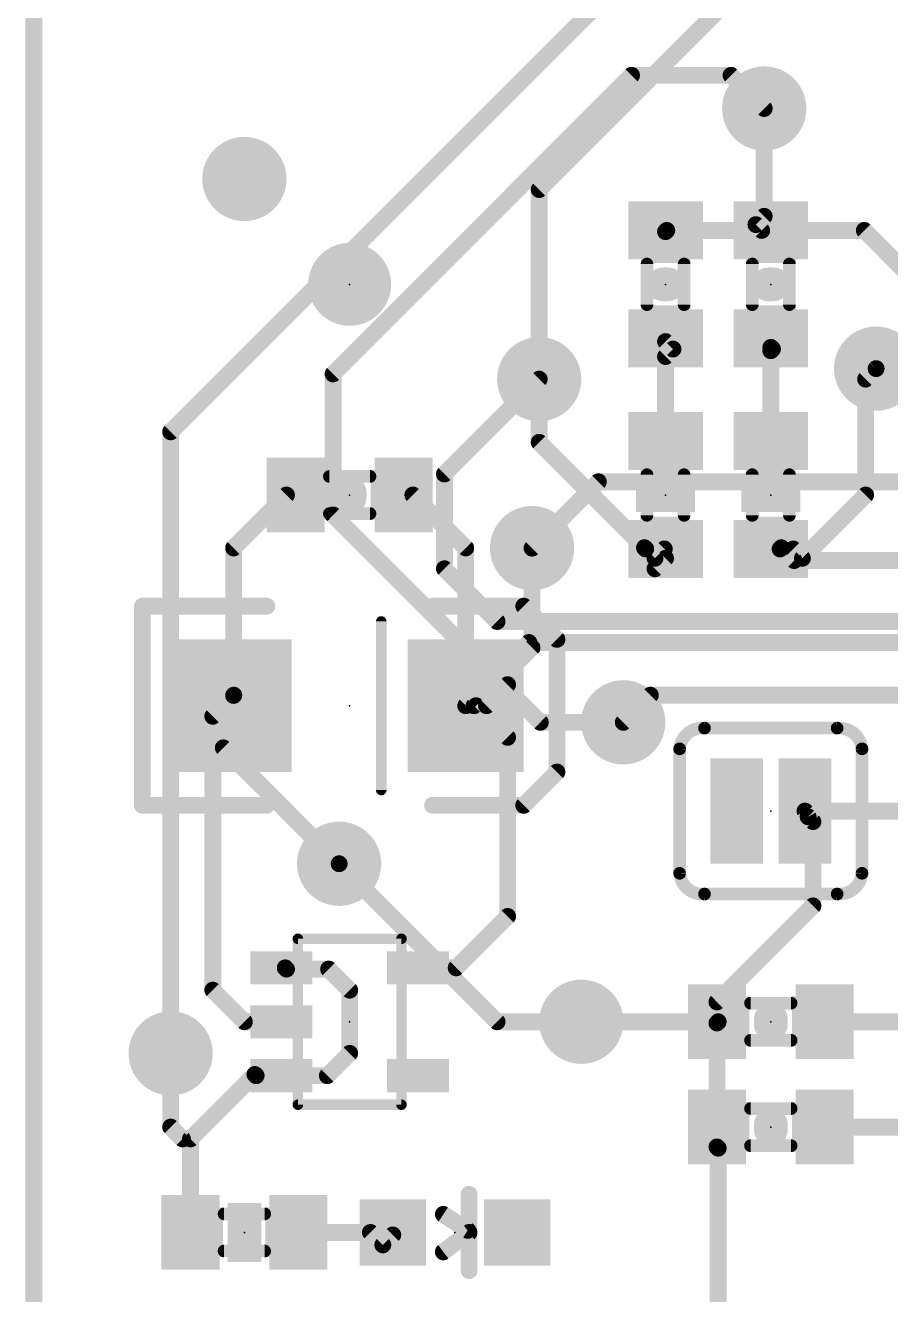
# Model space of a CAD drawing. Extents: x -0.1 to 44.5, y -0.1 to 35.7.
# Drawn here: x -0.1 to 10.34, y 11.95 to 27.25 of the extents above; entities that cross this region are included whole.
import ezdxf

# ---------------------------------------------------------------- set-up
doc = ezdxf.new("R2010")
doc.units = 0
for name, color, linetype in [('1', 12, 'CONTINUOUS'), ('16', 132, 'CONTINUOUS'), ('18', 110, 'CONTINUOUS'), ('20', 53, 'CONTINUOUS'), ('21', 41, 'CONTINUOUS'), ('23', 53, 'CONTINUOUS'), ('51', 53, 'CONTINUOUS')]:
    doc.layers.add(name, color=color, linetype=linetype)

# ---------------------------------------------------------------- blocks, each defined once
blk = doc.blocks.new('RECT')
blk.add_solid([(-0.5, -0.5), (0.5, -0.5), (-0.5, 0.5), (0.5, 0.5)])
blk = doc.blocks.new('PIE')
at = {"const_width": 0.5}
blk.add_lwpolyline([(0, -0.25, 1), (0, 0.25, 1), (0, -0.25)], format="xyb", dxfattribs=at)
blk = doc.blocks.new('ROUNDV')
at = {"const_width": 0.5}
blk.add_lwpolyline([(0, -0.25, 1), (0, 0.25, 1), (0, -0.25)], format="xyb", dxfattribs=at)

msp = doc.modelspace()

# ---------------------------------------------------------------- linework, layer by layer
at = {"layer": '1', "const_width": 0.2032}
for points in [[(0, 35.56), (0, 0)], [(6.096, 25.273), (13.97, 33.147)], [(8.81, 26.25), (8.81, 24.95)], [(6.096, 22.987), (6.096, 25.273)], [(8.81, 24.95), (8.71, 24.85)], [(8.71, 24.85), (8.78, 24.78)], [(7.62, 24.765), (7.62, 24.78)], [(7.635, 24.78), (7.62, 24.765)], [(8.89, 24.78), (7.635, 24.78)], [(8.78, 24.78), (8.89, 24.78)], [(8.89, 24.78), (10.018, 24.78)], [(10.018, 24.78), (11.811, 22.987)], [(7.62, 23.44), (7.62, 23.48)], [(8.89, 23.37), (8.89, 23.48)], [(7.71, 23.35), (7.62, 23.44)], [(7.62, 23.26), (7.71, 23.35)], [(8.91, 23.35), (8.89, 23.37)], [(8.89, 23.33), (8.91, 23.35)], [(8.89, 22.24), (8.89, 23.33)], [(7.62, 22.24), (7.62, 23.26)], [(10.033, 22.987), (10.16, 23.114)], [(6.096, 22.987), (6.096, 22.225)], [(10.033, 21.59), (10.033, 22.987)], [(6.096, 22.225), (7.366, 20.955)], [(2.41, 20.952), (3.048, 21.59)], [(3.048, 21.59), (3.16, 21.59)], [(4.572, 21.59), (4.46, 21.59)], [(5.21, 20.952), (4.572, 21.59)], [(9.271, 20.828), (10.033, 21.59)], [(2.41, 19.05), (2.41, 20.952)], [(5.21, 19.05), (5.21, 20.952)], [(6.01, 19.75), (6.01, 20.95)], [(7.366, 20.955), (7.493, 20.828)], [(7.366, 20.955), (7.381, 20.94)], [(7.381, 20.94), (7.62, 20.94)], [(7.493, 20.828), (7.605, 20.94)], [(7.62, 20.94), (7.605, 20.94)], [(7.62, 20.94), (7.62, 20.828)], [(8.89, 20.94), (9.002, 20.94)], [(8.89, 20.94), (9.159, 20.94)], [(9.002, 20.94), (9.017, 20.955)], [(9.017, 20.955), (9.172, 20.8)], [(9.159, 20.94), (9.271, 20.828)], [(7.62, 20.828), (7.493, 20.701)], [(9.172, 20.8), (14.8, 20.8)], [(5.21, 19.05), (5.972, 19.812)], [(5.972, 19.812), (11.811, 19.812)], [(5.31, 19.05), (6.01, 19.75)], [(5.461, 19.05), (5.715, 19.304)], [(2.159, 18.923), (2.41, 19.174)], [(2.41, 19.174), (2.413, 19.177)], [(2.41, 19.174), (2.41, 19.05)], [(5.31, 19.05), (5.21, 19.05)], [(5.334, 19.05), (5.31, 19.05)], [(5.31, 19.05), (5.461, 19.05)], [(5.715, 18.669), (5.334, 19.05)], [(7.437, 19.177), (7.11, 18.85)], [(10.668, 19.177), (7.437, 19.177)], [(2.159, 18.542), (2.159, 18.923)], [(5.715, 16.51), (5.715, 18.669)], [(2.159, 18.542), (2.159, 15.621)], [(2.286, 18.542), (2.159, 18.542)], [(3.683, 17.145), (2.286, 18.542)], [(9.3019, 17.78), (9.271, 17.78)], [(9.34, 17.711), (9.3019, 17.78)], [(9.3019, 17.78), (10.78, 17.78)], [(9.398, 17.653), (9.34, 17.711)], [(9.398, 16.637), (9.398, 17.653)], [(8.24, 15.479), (9.398, 16.637)], [(5.095, 15.89), (5.715, 16.51)], [(3.033, 15.89), (2.985, 15.89)], [(3.048, 15.875), (3.033, 15.89)], [(3.556, 15.875), (3.048, 15.875)], [(3.81, 15.621), (3.556, 15.875)], [(4.635, 15.89), (5.095, 15.89)], [(2.159, 15.621), (2.54, 15.24)], [(3.81, 14.859), (3.81, 15.621)], [(8.24, 15.24), (8.24, 15.479)], [(2.54, 15.24), (2.985, 15.24)], [(8.24, 15.24), (6.604, 15.24)], [(8.255, 15.24), (8.24, 15.24)], [(8.24, 15.225), (8.255, 15.24)], [(8.24, 13.97), (8.24, 15.225)], [(9.54, 15.24), (9.525, 15.24)], [(9.54, 15.24), (10.78, 15.24)], [(1.651, 13.97), (1.651, 14.859)], [(3.541, 14.59), (3.81, 14.859)], [(1.89, 13.828), (2.667, 14.605)], [(2.667, 14.605), (2.682, 14.59)], [(2.682, 14.59), (2.985, 14.59)], [(2.985, 14.59), (3.541, 14.59)], [(1.793, 13.828), (1.651, 13.97)], [(1.89, 13.828), (1.793, 13.828)], [(1.89, 12.7), (1.89, 13.828)], [(8.24, 13.731), (8.24, 13.97)], [(9.54, 13.97), (9.525, 13.97)], [(10.78, 13.97), (9.54, 13.97)], [(8.255, 13.716), (8.24, 13.731)], [(8.255, 7.874), (8.255, 13.716)], [(4.06, 12.7), (3.19, 12.7)], [(4.21, 12.55), (4.06, 12.7)], [(4.21, 12.55), (4.33, 12.67)], [(4.33, 12.67), (4.33, 12.7)]]:
    msp.add_lwpolyline(points, dxfattribs=at)
at = {"layer": '1', "const_width": 0.1016}
for points in [[(8.8608, 26.25, 1), (8.7592, 26.25)], [(6.1468, 25.273, 1), (6.0452, 25.273)], [(6.0601, 25.3089, 1), (6.1319, 25.2371)], [(8.7459, 24.8859, 1), (8.6741, 24.8141)], [(8.7592, 24.95, 1), (8.8608, 24.95)], [(8.8459, 24.9141, 1), (8.7741, 24.9859)], [(7.6708, 24.78, 1), (7.5692, 24.78)], [(7.5841, 24.8009, 1), (7.6559, 24.7291)], [(7.5692, 24.765, 1), (7.6708, 24.765)], [(7.635, 24.8308, 1), (7.635, 24.7292)], [(7.6709, 24.7441, 1), (7.5991, 24.8159)], [(8.6741, 24.8859, 1), (8.7459, 24.8141)], [(8.78, 24.8308, 1), (8.78, 24.7292)], [(8.7441, 24.7441, 1), (8.8159, 24.8159)], [(8.89, 24.8308, 1), (8.89, 24.7292)], [(8.89, 24.7292, 1), (8.89, 24.8308)], [(8.89, 24.7292, 1), (8.89, 24.8308)], [(10.0539, 24.8159, 1), (9.9821, 24.7441)], [(10.018, 24.7292, 1), (10.018, 24.8308)], [(7.6708, 23.48, 1), (7.5692, 23.48)], [(8.9408, 23.48, 1), (8.8392, 23.48)], [(7.6559, 23.4759, 1), (7.5841, 23.4041)], [(7.5692, 23.44, 1), (7.6708, 23.44)], [(7.7459, 23.3141, 1), (7.6741, 23.3859)], [(7.6741, 23.3141, 1), (7.7459, 23.3859)], [(8.9259, 23.4059, 1), (8.8541, 23.3341)], [(8.9408, 23.33, 1), (8.8392, 23.33)], [(8.8392, 23.37, 1), (8.9408, 23.37)], [(8.8541, 23.3659, 1), (8.9259, 23.2941)], [(8.9459, 23.3141, 1), (8.8741, 23.3859)], [(8.8741, 23.3141, 1), (8.9459, 23.3859)], [(7.6708, 23.26, 1), (7.5692, 23.26)], [(7.5841, 23.2959, 1), (7.6559, 23.2241)], [(10.1959, 23.0781, 1), (10.1241, 23.1499)], [(6.1468, 22.987, 1), (6.0452, 22.987)], [(6.0452, 22.987, 1), (6.1468, 22.987)], [(10.0838, 22.987, 1), (9.9822, 22.987)], [(9.9971, 23.0229, 1), (10.0689, 22.9511)], [(6.1319, 22.2609, 1), (6.0601, 22.1891)], [(6.0452, 22.225, 1), (6.1468, 22.225)], [(7.5692, 22.24, 1), (7.6708, 22.24)], [(8.8392, 22.24, 1), (8.9408, 22.24)], [(3.048, 21.6408, 1), (3.048, 21.5392)], [(3.0839, 21.5541, 1), (3.0121, 21.6259)], [(3.16, 21.5392, 1), (3.16, 21.6408)], [(4.46, 21.6408, 1), (4.46, 21.5392)], [(4.6079, 21.6259, 1), (4.5361, 21.5541)], [(4.572, 21.5392, 1), (4.572, 21.6408)], [(9.9822, 21.59, 1), (10.0838, 21.59)], [(10.0689, 21.5541, 1), (9.9971, 21.6259)], [(2.4608, 20.952, 1), (2.3592, 20.952)], [(2.3741, 20.9879, 1), (2.4459, 20.9161)], [(5.2608, 20.952, 1), (5.1592, 20.952)], [(5.1741, 20.9161, 1), (5.2459, 20.9879)], [(6.0608, 20.95, 1), (5.9592, 20.95)], [(7.4019, 20.9909, 1), (7.3301, 20.9191)], [(7.4019, 20.9909, 1), (7.3301, 20.9191)], [(7.3301, 20.9191, 1), (7.4019, 20.9909)], [(7.381, 20.9908, 1), (7.381, 20.8892)], [(7.3451, 20.9041, 1), (7.4169, 20.9759)], [(7.605, 20.9908, 1), (7.605, 20.8892)], [(7.6409, 20.9041, 1), (7.5691, 20.9759)], [(7.6708, 20.94, 1), (7.5692, 20.94)], [(7.62, 20.8892, 1), (7.62, 20.9908)], [(7.62, 20.8892, 1), (7.62, 20.9908)], [(8.89, 20.9908, 1), (8.89, 20.8892)], [(8.89, 20.9908, 1), (8.89, 20.8892)], [(8.9661, 20.9759, 1), (9.0379, 20.9041)], [(9.0529, 20.9909, 1), (8.9811, 20.9191)], [(9.0529, 20.9191, 1), (8.9811, 20.9909)], [(9.002, 20.8892, 1), (9.002, 20.9908)], [(9.1949, 20.9759, 1), (9.1231, 20.9041)], [(9.159, 20.8892, 1), (9.159, 20.9908)], [(7.4571, 20.8639, 1), (7.5289, 20.7921)], [(7.4571, 20.7921, 1), (7.5289, 20.8639)], [(7.5692, 20.828, 1), (7.6708, 20.828)], [(7.6559, 20.7921, 1), (7.5841, 20.8639)], [(9.172, 20.8508, 1), (9.172, 20.7492)], [(9.1361, 20.7641, 1), (9.2079, 20.8359)], [(9.2351, 20.8639, 1), (9.3069, 20.7921)], [(9.2351, 20.7921, 1), (9.3069, 20.8639)], [(7.4571, 20.7369, 1), (7.5289, 20.6651)], [(5.972, 19.8628, 1), (5.972, 19.7612)], [(6.0079, 19.7761, 1), (5.9361, 19.8479)], [(5.9592, 19.75, 1), (6.0608, 19.75)], [(6.0459, 19.7141, 1), (5.9741, 19.7859)], [(5.7509, 19.2681, 1), (5.6791, 19.3399)], [(2.4608, 19.174, 1), (2.3592, 19.174)], [(2.3741, 19.2099, 1), (2.4459, 19.1381)], [(2.4459, 19.1381, 1), (2.3741, 19.2099)], [(2.4489, 19.1411, 1), (2.3771, 19.2129)], [(5.21, 19.1008, 1), (5.21, 18.9992)], [(5.1741, 19.0859, 1), (5.2459, 19.0141)], [(5.31, 19.1008, 1), (5.31, 18.9992)], [(5.31, 19.1008, 1), (5.31, 18.9992)], [(5.2741, 19.0859, 1), (5.3459, 19.0141)], [(5.3699, 19.0859, 1), (5.2981, 19.0141)], [(5.31, 18.9992, 1), (5.31, 19.1008)], [(5.334, 18.9992, 1), (5.334, 19.1008)], [(5.4251, 19.0859, 1), (5.4969, 19.0141)], [(5.461, 18.9992, 1), (5.461, 19.1008)], [(7.437, 19.2278, 1), (7.437, 19.1262)], [(7.4729, 19.1411, 1), (7.4011, 19.2129)], [(2.2098, 18.923, 1), (2.1082, 18.923)], [(2.1231, 18.9589, 1), (2.1949, 18.8871)], [(2.3592, 19.05, 1), (2.4608, 19.05)], [(2.3592, 19.05, 1), (2.4608, 19.05)], [(5.1592, 19.05, 1), (5.2608, 19.05)], [(7.0741, 18.8859, 1), (7.1459, 18.8141)], [(5.7658, 18.669, 1), (5.6642, 18.669)], [(5.6791, 18.6331, 1), (5.7509, 18.7049)], [(2.2098, 18.542, 1), (2.1082, 18.542)], [(2.159, 18.5928, 1), (2.159, 18.4912)], [(2.1082, 18.542, 1), (2.2098, 18.542)], [(2.3219, 18.5779, 1), (2.2501, 18.5061)], [(2.286, 18.4912, 1), (2.286, 18.5928)], [(9.271, 17.8308, 1), (9.271, 17.7292)], [(9.3464, 17.8046, 1), (9.2574, 17.7554)], [(9.3019, 17.8308, 1), (9.3019, 17.7292)], [(9.3759, 17.7469, 1), (9.3041, 17.6751)], [(9.2955, 17.6864, 1), (9.3845, 17.7356)], [(9.3019, 17.7292, 1), (9.3019, 17.8308)], [(9.4488, 17.653, 1), (9.3472, 17.653)], [(9.3621, 17.6171, 1), (9.4339, 17.6889)], [(3.6471, 17.1091, 1), (3.7189, 17.1809)], [(9.3472, 16.637, 1), (9.4488, 16.637)], [(9.4339, 16.6011, 1), (9.3621, 16.6729)], [(5.6642, 16.51, 1), (5.7658, 16.51)], [(5.7509, 16.4741, 1), (5.6791, 16.5459)], [(2.985, 15.9408, 1), (2.985, 15.8392)], [(3.0689, 15.9259, 1), (2.9971, 15.8541)], [(3.048, 15.9258, 1), (3.048, 15.8242)], [(3.0121, 15.8391, 1), (3.0839, 15.9109)], [(3.033, 15.8392, 1), (3.033, 15.9408)], [(3.5919, 15.9109, 1), (3.5201, 15.8391)], [(3.556, 15.8242, 1), (3.556, 15.9258)], [(4.635, 15.9408, 1), (4.635, 15.8392)], [(5.0591, 15.9259, 1), (5.1309, 15.8541)], [(5.095, 15.8392, 1), (5.095, 15.9408)], [(2.1949, 15.6569, 1), (2.1231, 15.5851)], [(2.1082, 15.621, 1), (2.2098, 15.621)], [(3.8608, 15.621, 1), (3.7592, 15.621)], [(3.7741, 15.5851, 1), (3.8459, 15.6569)], [(8.2908, 15.479, 1), (8.1892, 15.479)], [(8.2041, 15.5149, 1), (8.2759, 15.4431)], [(2.54, 15.2908, 1), (2.54, 15.1892)], [(2.5041, 15.2041, 1), (2.5759, 15.2759)], [(2.985, 15.1892, 1), (2.985, 15.2908)], [(6.604, 15.2908, 1), (6.604, 15.1892)], [(8.24, 15.2908, 1), (8.24, 15.1892)], [(8.2908, 15.225, 1), (8.1892, 15.225)], [(8.2041, 15.2609, 1), (8.2759, 15.1891)], [(8.2909, 15.2041, 1), (8.2191, 15.2759)], [(8.24, 15.1892, 1), (8.24, 15.2908)], [(8.255, 15.1892, 1), (8.255, 15.2908)], [(9.525, 15.2908, 1), (9.525, 15.1892)], [(9.54, 15.2908, 1), (9.54, 15.1892)], [(9.54, 15.1892, 1), (9.54, 15.2908)], [(8.1892, 15.24, 1), (8.2908, 15.24)], [(1.7018, 14.859, 1), (1.6002, 14.859)], [(3.7592, 14.859, 1), (3.8608, 14.859)], [(3.8459, 14.8231, 1), (3.7741, 14.8949)], [(2.7029, 14.6409, 1), (2.6311, 14.5691)], [(2.7029, 14.5691, 1), (2.6311, 14.6409)], [(2.682, 14.6408, 1), (2.682, 14.5392)], [(2.985, 14.6408, 1), (2.985, 14.5392)], [(2.985, 14.5392, 1), (2.985, 14.6408)], [(3.541, 14.5392, 1), (3.541, 14.6408)], [(2.6461, 14.5541, 1), (2.7179, 14.6259)], [(3.5051, 14.6259, 1), (3.5769, 14.5541)], [(1.6869, 14.0059, 1), (1.6151, 13.9341)], [(1.6002, 13.97, 1), (1.7018, 13.97)], [(1.793, 13.8788, 1), (1.793, 13.7772)], [(1.9408, 13.828, 1), (1.8392, 13.828)], [(1.89, 13.7772, 1), (1.89, 13.8788)], [(8.2908, 13.97, 1), (8.1892, 13.97)], [(8.1892, 13.97, 1), (8.2908, 13.97)], [(9.525, 14.0208, 1), (9.525, 13.9192)], [(9.54, 14.0208, 1), (9.54, 13.9192)], [(9.54, 13.9192, 1), (9.54, 14.0208)], [(1.7571, 13.7921, 1), (1.8289, 13.8639)], [(1.8541, 13.8639, 1), (1.9259, 13.7921)], [(8.2759, 13.7669, 1), (8.2041, 13.6951)], [(8.1892, 13.731, 1), (8.2908, 13.731)], [(8.3058, 13.716, 1), (8.2042, 13.716)], [(8.2191, 13.6801, 1), (8.2909, 13.7519)], [(1.8392, 12.7, 1), (1.9408, 12.7)], [(3.19, 12.7508, 1), (3.19, 12.6492)], [(4.0959, 12.7359, 1), (4.0241, 12.6641)], [(4.06, 12.6492, 1), (4.06, 12.7508)], [(4.3808, 12.7, 1), (4.2792, 12.7)], [(4.2792, 12.67, 1), (4.3808, 12.67)], [(4.3659, 12.6341, 1), (4.2941, 12.7059)], [(4.1741, 12.5859, 1), (4.2459, 12.5141)], [(4.1741, 12.5141, 1), (4.2459, 12.5859)]]:
    msp.add_lwpolyline(points, format="xyb", dxfattribs=at)
at = {"layer": '16', "const_width": 0.2032}
for points in [[(0, 35.56), (0, 0)], [(1.651, 22.352), (7.366, 28.067)], [(3.61, 23.05), (7.21, 26.65)], [(7.21, 26.65), (8.41, 26.65)], [(8.41, 26.65), (8.81, 26.25)], [(10.16, 23.114), (11.43, 24.511)], [(3.61, 21.35), (3.61, 23.05)], [(4.953, 21.844), (6.096, 22.987)], [(1.651, 14.859), (1.651, 22.352)], [(4.953, 20.701), (4.953, 21.844)], [(6.01, 20.95), (6.81, 21.75)], [(6.81, 21.75), (10.51, 21.75)], [(6.11, 18.85), (3.61, 21.35)], [(5.588, 20.066), (4.953, 20.701)], [(5.588, 20.066), (12.954, 20.066)], [(7.11, 18.85), (6.11, 18.85)], [(5.588, 15.24), (3.683, 17.145)], [(6.604, 15.24), (5.588, 15.24)]]:
    msp.add_lwpolyline(points, dxfattribs=at)
at = {"layer": '16', "const_width": 0.1016}
for points in [[(7.21, 26.7008, 1), (7.21, 26.5992)], [(7.2459, 26.6141, 1), (7.1741, 26.6859)], [(8.4459, 26.6859, 1), (8.3741, 26.6141)], [(8.41, 26.5992, 1), (8.41, 26.7008)], [(8.7741, 26.2141, 1), (8.8459, 26.2859)], [(3.6608, 23.05, 1), (3.5592, 23.05)], [(3.5741, 23.0859, 1), (3.6459, 23.0141)], [(10.1224, 23.1482, 1), (10.1976, 23.0798)], [(6.1319, 22.9511, 1), (6.0601, 23.0229)], [(1.7018, 22.352, 1), (1.6002, 22.352)], [(1.6151, 22.3879, 1), (1.6869, 22.3161)], [(5.0038, 21.844, 1), (4.9022, 21.844)], [(4.9171, 21.8799, 1), (4.9889, 21.8081)], [(6.81, 21.8008, 1), (6.81, 21.6992)], [(6.8459, 21.7141, 1), (6.7741, 21.7859)], [(3.6459, 21.3859, 1), (3.5741, 21.3141)], [(3.5592, 21.35, 1), (3.6608, 21.35)], [(5.9741, 20.9859, 1), (6.0459, 20.9141)], [(4.9889, 20.7369, 1), (4.9171, 20.6651)], [(4.9022, 20.701, 1), (5.0038, 20.701)], [(5.588, 20.1168, 1), (5.588, 20.0152)], [(5.5521, 20.0301, 1), (5.6239, 20.1019)], [(6.11, 18.9008, 1), (6.11, 18.7992)], [(6.0741, 18.8141, 1), (6.1459, 18.8859)], [(7.11, 18.7992, 1), (7.11, 18.9008)], [(3.7189, 17.1809, 1), (3.6471, 17.1091)], [(5.588, 15.2908, 1), (5.588, 15.1892)], [(5.5521, 15.2041, 1), (5.6239, 15.2759)], [(6.604, 15.1892, 1), (6.604, 15.2908)], [(1.6002, 14.859, 1), (1.7018, 14.859)]]:
    msp.add_lwpolyline(points, format="xyb", dxfattribs=at)
at = {"layer": '20', "const_width": 0.2032}
msp.add_lwpolyline([(0, 35.56), (0, 0)], dxfattribs=at)
at = {"layer": '21'}
for points, const_width in [([(7.5895, 24.13), (7.6505, 24.13)], 0.4064), ([(8.8595, 24.13), (8.9205, 24.13)], 0.4064), ([(3.81, 21.5595), (3.81, 21.6205)], 0.4064), ([(1.31, 17.85), (1.31, 20.25)], 0.2032), ([(1.31, 20.25), (2.81, 20.25)], 0.2032), ([(5.91, 20.25), (4.81, 20.25)], 0.2032), ([(6.31, 19.85), (5.91, 20.25)], 0.2032), ([(4.191, 20.066), (4.191, 18.034)], 0.127), ([(6.31, 18.25), (6.31, 19.85)], 0.2032), ([(8.09, 18.78), (9.69, 18.78)], 0.1524), ([(7.79, 17.03), (7.79, 18.53)], 0.1524), ([(9.99, 17.03), (9.99, 18.53)], 0.1524), ([(5.91, 17.85), (6.31, 18.25)], 0.2032), ([(2.81, 17.85), (1.31, 17.85)], 0.2032), ([(4.81, 17.85), (5.91, 17.85)], 0.2032), ([(9.69, 16.78), (8.09, 16.78)], 0.1524), ([(8.89, 15.2095), (8.89, 15.2705)], 0.4064), ([(8.89, 13.9395), (8.89, 14.0005)], 0.4064), ([(5.25, 13.16), (5.25, 12.7)], 0.2032), ([(5.2346, 12.7254), (4.94, 12.9184)], 0.2032), ([(5.25, 12.7), (4.94, 12.4662)], 0.2032), ([(5.25, 12.24), (5.25, 12.7)], 0.2032)]:
    msp.add_lwpolyline(points, dxfattribs=dict(at, const_width=const_width))
for points, const_width in [([(7.5895, 24.2316, 1), (7.5895, 24.0284)], 0.2032), ([(7.6505, 24.0284, 1), (7.6505, 24.2316)], 0.2032), ([(8.8595, 24.2316, 1), (8.8595, 24.0284)], 0.2032), ([(8.9205, 24.0284, 1), (8.9205, 24.2316)], 0.2032), ([(3.9116, 21.6205, 1), (3.7084, 21.6205)], 0.2032), ([(3.7084, 21.5595, 1), (3.9116, 21.5595)], 0.2032), ([(1.3608, 20.25, 1), (1.2592, 20.25)], 0.1016), ([(1.31, 20.3008, 1), (1.31, 20.1992)], 0.1016), ([(2.81, 20.1992, 1), (2.81, 20.3008)], 0.1016), ([(4.81, 20.3008, 1), (4.81, 20.1992)], 0.1016), ([(5.9459, 20.2859, 1), (5.8741, 20.2141)], 0.1016), ([(5.91, 20.1992, 1), (5.91, 20.3008)], 0.1016), ([(4.2227, 20.066, 1), (4.1593, 20.066)], 0.0635), ([(6.3608, 19.85, 1), (6.2592, 19.85)], 0.1016), ([(6.2741, 19.8141, 1), (6.3459, 19.8859)], 0.1016), ([(8.09, 18.78, 0.4142), (7.79, 18.53)], 0.1524), ([(8.09, 18.8181, 1), (8.09, 18.7419)], 0.0762), ([(8.0866, 18.7421, 1), (8.0934, 18.8179)], 0.0762), ([(9.99, 18.53, 0.4142), (9.69, 18.78)], 0.1524), ([(9.6866, 18.8179, 1), (9.6934, 18.7421)], 0.0762), ([(9.69, 18.7419, 1), (9.69, 18.8181)], 0.0762), ([(7.8281, 18.53, 1), (7.7519, 18.53)], 0.0762), ([(7.7521, 18.5334, 1), (7.8279, 18.5266)], 0.0762), ([(10.0281, 18.53, 1), (9.9519, 18.53)], 0.0762), ([(9.9521, 18.5266, 1), (10.0279, 18.5334)], 0.0762), ([(6.2592, 18.25, 1), (6.3608, 18.25)], 0.1016), ([(6.3459, 18.2141, 1), (6.2741, 18.2859)], 0.1016), ([(4.1593, 18.034, 1), (4.2227, 18.034)], 0.0635), ([(1.31, 17.9008, 1), (1.31, 17.7992)], 0.1016), ([(2.81, 17.7992, 1), (2.81, 17.9008)], 0.1016), ([(4.81, 17.9008, 1), (4.81, 17.7992)], 0.1016), ([(5.8741, 17.8859, 1), (5.9459, 17.8141)], 0.1016), ([(5.91, 17.7992, 1), (5.91, 17.9008)], 0.1016), ([(1.2592, 17.85, 1), (1.3608, 17.85)], 0.1016), ([(7.79, 17.03, 0.4148), (8.09, 16.78)], 0.1524), ([(7.8279, 17.0334, 1), (7.7521, 17.0266)], 0.0762), ([(7.7519, 17.03, 1), (7.8281, 17.03)], 0.0762), ([(9.69, 16.78, 0.4142), (9.99, 17.03)], 0.1524), ([(9.9519, 17.03, 1), (10.0281, 17.03)], 0.0762), ([(10.0279, 17.0266, 1), (9.9521, 17.0334)], 0.0762), ([(8.09, 16.8181, 1), (8.09, 16.7419)], 0.0762), ([(8.0935, 16.7421, 1), (8.0865, 16.8179)], 0.0762), ([(9.6934, 16.8179, 1), (9.6866, 16.7421)], 0.0762), ([(9.69, 16.7419, 1), (9.69, 16.8181)], 0.0762), ([(8.9916, 15.2705, 1), (8.7884, 15.2705)], 0.2032), ([(8.7884, 15.2095, 1), (8.9916, 15.2095)], 0.2032), ([(8.9916, 14.0005, 1), (8.7884, 14.0005)], 0.2032), ([(8.7884, 13.9395, 1), (8.9916, 13.9395)], 0.2032), ([(5.3008, 13.16, 1), (5.1992, 13.16)], 0.1016), ([(4.9678, 12.9609, 1), (4.9122, 12.8759)], 0.1016), ([(5.3008, 12.7, 1), (5.1992, 12.7)], 0.1016), ([(5.1992, 12.7, 1), (5.3008, 12.7)], 0.1016), ([(5.2068, 12.6829, 1), (5.2624, 12.7679)], 0.1016), ([(5.2806, 12.6594, 1), (5.2194, 12.7406)], 0.1016), ([(4.9094, 12.5068, 1), (4.9706, 12.4256)], 0.1016), ([(5.1992, 12.24, 1), (5.3008, 12.24)], 0.1016)]:
    msp.add_lwpolyline(points, format="xyb", dxfattribs=dict(at, const_width=const_width))
at = {"layer": '23'}
for p in [(3.81, 24.13), (7.62, 24.13), (8.89, 24.13), (3.81, 21.59), (7.62, 21.59), (8.89, 21.59), (3.81, 19.05), (8.89, 17.78), (3.81, 15.24), (8.89, 15.24), (8.89, 13.97), (2.54, 12.7), (5.08, 12.7)]:
    msp.add_point(p, dxfattribs=at)
at = {"layer": '51'}
for points, const_width in [([(7.396, 23.885), (7.396, 24.375)], 0.1524), ([(7.844, 24.375), (7.844, 23.885)], 0.1524), ([(8.666, 23.885), (8.666, 24.375)], 0.1524), ([(9.114, 24.375), (9.114, 23.885)], 0.1524), ([(3.565, 21.814), (4.055, 21.814)], 0.1524), ([(7.396, 21.345), (7.396, 21.835)], 0.1524), ([(7.844, 21.835), (7.844, 21.345)], 0.1524), ([(8.666, 21.345), (8.666, 21.835)], 0.1524), ([(9.114, 21.835), (9.114, 21.345)], 0.1524), ([(4.055, 21.366), (3.565, 21.366)], 0.1524), ([(3.185, 16.24), (4.435, 16.24)], 0.127), ([(3.185, 16.24), (3.185, 14.24)], 0.127), ([(4.435, 16.24), (4.435, 14.24)], 0.127), ([(8.645, 15.464), (9.135, 15.464)], 0.1524), ([(9.135, 15.016), (8.645, 15.016)], 0.1524), ([(4.435, 14.24), (3.185, 14.24)], 0.127), ([(8.645, 14.194), (9.135, 14.194)], 0.1524), ([(9.135, 13.746), (8.645, 13.746)], 0.1524), ([(2.295, 12.924), (2.785, 12.924)], 0.1524), ([(2.785, 12.476), (2.295, 12.476)], 0.1524)]:
    msp.add_lwpolyline(points, dxfattribs=dict(at, const_width=const_width))
for points, const_width in [([(7.4341, 24.375, 1), (7.3579, 24.375)], 0.0762), ([(7.8821, 24.375, 1), (7.8059, 24.375)], 0.0762), ([(8.7041, 24.375, 1), (8.6279, 24.375)], 0.0762), ([(9.1521, 24.375, 1), (9.0759, 24.375)], 0.0762), ([(7.3579, 23.885, 1), (7.4341, 23.885)], 0.0762), ([(7.8059, 23.885, 1), (7.8821, 23.885)], 0.0762), ([(8.6279, 23.885, 1), (8.7041, 23.885)], 0.0762), ([(9.0759, 23.885, 1), (9.1521, 23.885)], 0.0762), ([(3.565, 21.8521, 1), (3.565, 21.7759)], 0.0762), ([(4.055, 21.7759, 1), (4.055, 21.8521)], 0.0762), ([(7.4341, 21.835, 1), (7.3579, 21.835)], 0.0762), ([(7.8821, 21.835, 1), (7.8059, 21.835)], 0.0762), ([(8.7041, 21.835, 1), (8.6279, 21.835)], 0.0762), ([(9.1521, 21.835, 1), (9.0759, 21.835)], 0.0762), ([(3.565, 21.4041, 1), (3.565, 21.3279)], 0.0762), ([(4.055, 21.3279, 1), (4.055, 21.4041)], 0.0762), ([(7.3579, 21.345, 1), (7.4341, 21.345)], 0.0762), ([(7.8059, 21.345, 1), (7.8821, 21.345)], 0.0762), ([(8.6279, 21.345, 1), (8.7041, 21.345)], 0.0762), ([(9.0759, 21.345, 1), (9.1521, 21.345)], 0.0762), ([(3.2168, 16.24, 1), (3.1532, 16.24)], 0.0635), ([(3.185, 16.2718, 1), (3.185, 16.2083)], 0.0635), ([(4.4668, 16.24, 1), (4.4033, 16.24)], 0.0635), ([(4.435, 16.2083, 1), (4.435, 16.2718)], 0.0635), ([(8.645, 15.5021, 1), (8.645, 15.4259)], 0.0762), ([(9.135, 15.4259, 1), (9.135, 15.5021)], 0.0762), ([(8.645, 15.0541, 1), (8.645, 14.9779)], 0.0762), ([(9.135, 14.9779, 1), (9.135, 15.0541)], 0.0762), ([(3.185, 14.2718, 1), (3.185, 14.2082)], 0.0635), ([(3.1532, 14.24, 1), (3.2168, 14.24)], 0.0635), ([(4.4033, 14.24, 1), (4.4668, 14.24)], 0.0635), ([(4.435, 14.2082, 1), (4.435, 14.2718)], 0.0635), ([(8.645, 14.2321, 1), (8.645, 14.1559)], 0.0762), ([(9.135, 14.1559, 1), (9.135, 14.2321)], 0.0762), ([(8.645, 13.7841, 1), (8.645, 13.7079)], 0.0762), ([(9.135, 13.7079, 1), (9.135, 13.7841)], 0.0762), ([(2.295, 12.9621, 1), (2.295, 12.8859)], 0.0762), ([(2.785, 12.8859, 1), (2.785, 12.9621)], 0.0762), ([(2.295, 12.5141, 1), (2.295, 12.4379)], 0.0762), ([(2.785, 12.4379, 1), (2.785, 12.5141)], 0.0762)]:
    msp.add_lwpolyline(points, format="xyb", dxfattribs=dict(at, const_width=const_width))

# ---------------------------------------------------------------- block references
at = {"layer": '1'}
for p, xscale, yscale, rotation in [((7.62, 24.78), 0.7, 0.9, 90), ((8.89, 24.78), 0.7, 0.9, 90), ((7.62, 23.48), 0.7, 0.9, 90), ((8.89, 23.48), 0.7, 0.9, 90), ((7.62, 22.24), 0.7, 0.9, 270), ((8.89, 22.24), 0.7, 0.9, 270), ((3.16, 21.59), 0.7, 0.9, 180), ((4.46, 21.59), 0.7, 0.9, 180), ((7.62, 20.94), 0.7, 0.9, 270), ((8.89, 20.94), 0.7, 0.9, 270), ((2.41, 19.05), 1.6, 1.4, 90), ((5.21, 19.05), 1.6, 1.4, 90), ((2.985, 15.89), 0.4, 0.75, 270), ((4.635, 15.89), 0.4, 0.75, 270), ((8.24, 15.24), 0.7, 0.9, 180), ((9.54, 15.24), 0.7, 0.9, 180), ((2.985, 15.24), 0.4, 0.75, 270), ((2.985, 14.59), 0.4, 0.75, 270), ((4.635, 14.59), 0.4, 0.75, 270), ((8.24, 13.97), 0.7, 0.9, 180), ((9.54, 13.97), 0.7, 0.9, 180), ((1.89, 12.7), 0.7, 0.9, 180), ((3.19, 12.7), 0.7, 0.9, 180), ((4.33, 12.7), 0.8, 0.8, 270), ((5.83, 12.7), 0.8, 0.8, 270)]:
    msp.add_blockref('RECT', p, dxfattribs=dict(at, xscale=xscale, yscale=yscale, rotation=rotation))
msp.add_blockref('PIE', (3.81, 24.13), dxfattribs=at)
at = {"layer": '1', "xscale": 0.635, "yscale": 1.27}
for p in [(8.4781, 17.78), (9.3019, 17.78)]:
    msp.add_blockref('RECT', p, dxfattribs=at)
at = {"layer": '18', "xscale": 1.016, "yscale": 1.016}
for p in [(8.81, 26.25), (8.81, 26.25), (2.54, 25.4), (2.54, 25.4), (10.16, 23.114), (10.16, 23.114), (6.096, 22.987), (6.096, 22.987), (6.01, 20.95), (6.01, 20.95), (7.11, 18.85), (7.11, 18.85), (3.683, 17.145), (3.683, 17.145), (6.604, 15.24), (6.604, 15.24), (1.651, 14.859), (1.651, 14.859)]:
    msp.add_blockref('ROUNDV', p, dxfattribs=at)
at = {"layer": '21', "xscale": 0.4064, "yscale": 0.7112}
for p, rotation in [((7.62, 21.59), 270), ((8.89, 21.59), 270), ((2.54, 12.7), 180)]:
    msp.add_blockref('RECT', p, dxfattribs=dict(at, rotation=rotation))
at = {"layer": '51', "xscale": 0.3, "yscale": 0.5999}
for p, rotation in [((7.6249, 24.5388), 90), ((8.8948, 24.5388), 90), ((7.6249, 23.726), 90), ((8.8948, 23.726), 90), ((7.6152, 21.994), 270), ((8.8852, 21.994), 270), ((3.4012, 21.5949), 180), ((4.214, 21.5949), 180), ((7.6152, 21.1812), 270), ((8.8852, 21.1812), 270), ((8.4812, 15.2449), 180), ((9.294, 15.2449), 180), ((8.4812, 13.9748), 180), ((9.294, 13.9748), 180), ((2.1312, 12.7049), 180), ((2.944, 12.7049), 180)]:
    msp.add_blockref('RECT', p, dxfattribs=dict(at, rotation=rotation))

doc.saveas('drawing.dxf')
